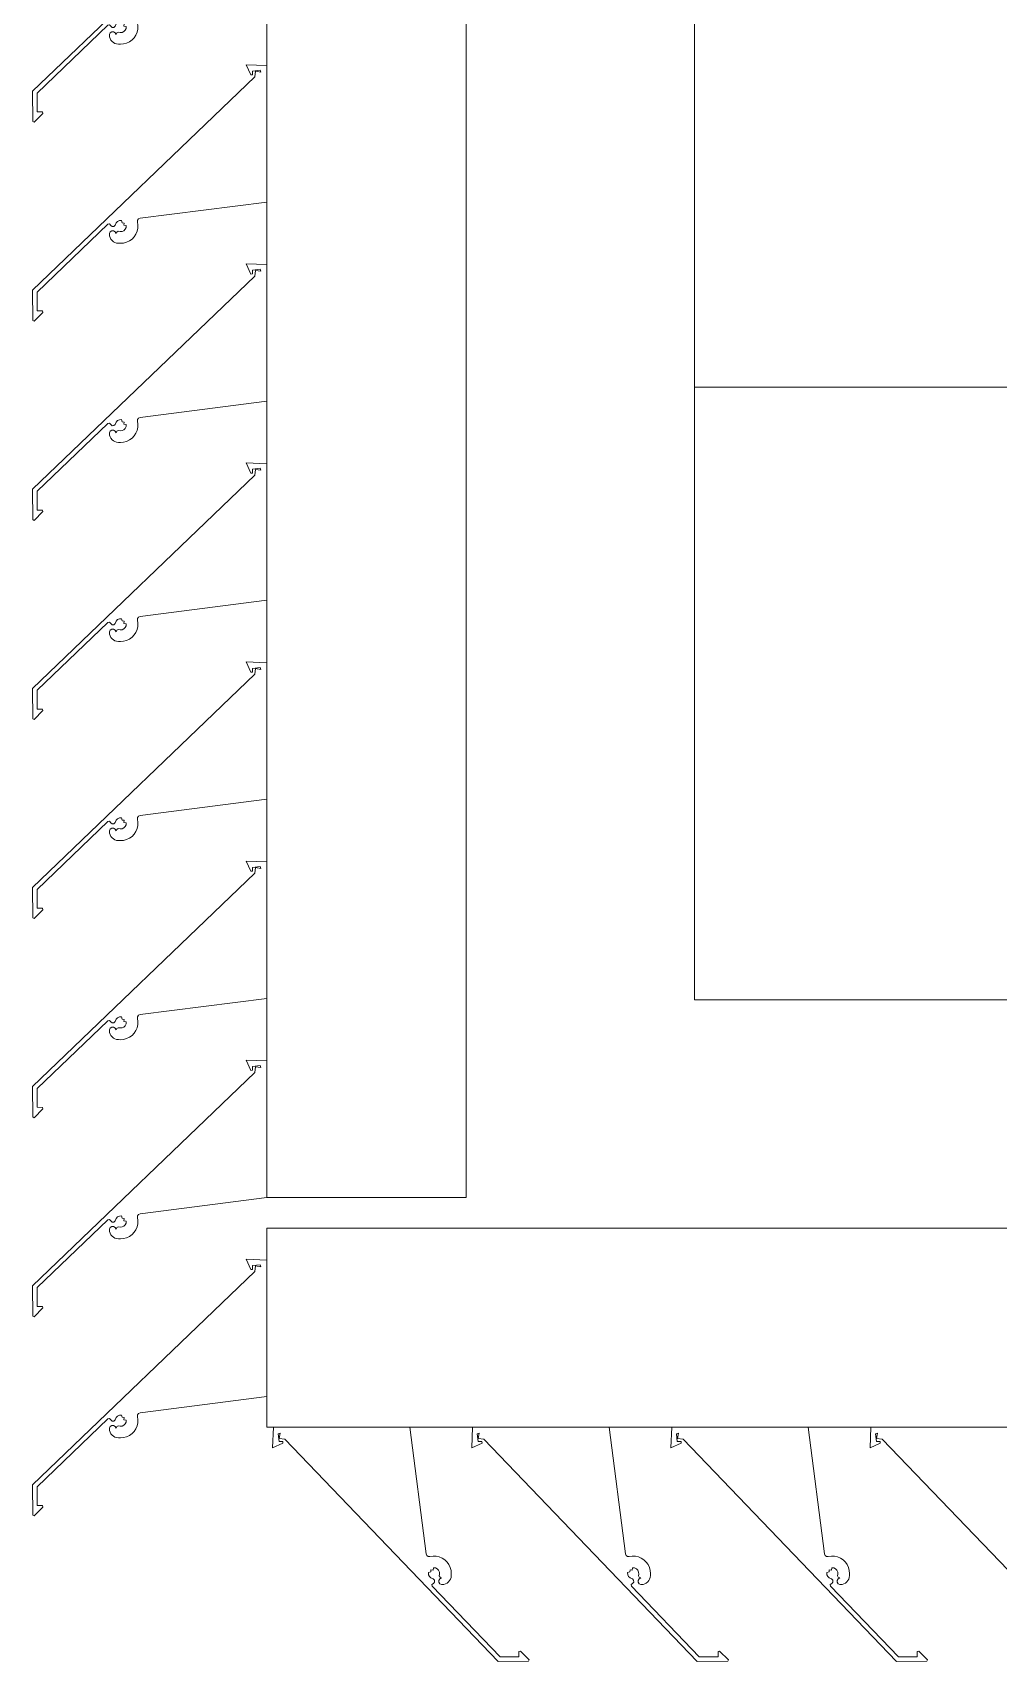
# Model space of a CAD drawing. Header units: millimetres. Extents: x -220592 to 404889, y -217665 to 38245.
# Drawn here: x 7775.52 to 7778.67, y -48120.48 to -48115.16 of the extents above; entities that cross this region are included whole.
import ezdxf

# ---------------------------------------------------------------- set-up
doc = ezdxf.new("R2010")
doc.units = ezdxf.units.MM
doc.linetypes.add('XKITLINE00', pattern=[0])
doc.layers.add('Part', color=7, linetype='Continuous', lineweight=0)

# ---------------------------------------------------------------- blocks, each defined once
blk = doc.blocks.new('*A15193')
at = {"layer": 'Part', "color": 7, "linetype": 'XKITLINE00', "lineweight": 0}
for p, q in [((38.655974, 90.504296), (38.65336, 90.436801)), ((38.671104, 90.482571), (38.677677, 90.484607)), ((38.674244, 90.457588), (38.671104, 90.482571)), ((38.686435, 90.457459), (38.674244, 90.457588)), ((38.677677, 90.484607), (38.674773, 90.467591)), ((38.674773, 90.467591), (38.693316, 90.464694)), ((38.686847, 90.452336), (38.686435, 90.457459)), ((38.693316, 90.464694), (39.389562, 89.739572)), ((39.154682, 90.090488), (39.101678, 90.504296)), ((38.65336, 90.436801), (38.686847, 90.452336)), ((39.156872, 90.085413), (39.154682, 90.090488)), ((39.161424, 90.082276), (39.156872, 90.085413)), ((39.17708, 90.083523), (39.166946, 90.082037)), ((39.187316, 90.083148), (39.17708, 90.083523)), ((39.197315, 90.080925), (39.187316, 90.083148)), ((39.166946, 90.082037), (39.161424, 90.082276)), ((39.16198, 90.029507), (39.16937, 90.031829)), ((39.162402, 90.022835), (39.16198, 90.029507)), ((39.16937, 90.031829), (39.170314, 90.038994)), ((39.170314, 90.038994), (39.177374, 90.037825)), ((39.177374, 90.037825), (39.17848, 90.04553)), ((39.17848, 90.04553), (39.184964, 90.044961)), ((39.184964, 90.044961), (39.190838, 90.042159)), ((39.190838, 90.042159), (39.19536, 90.037477)), ((39.19536, 90.037477), (39.197958, 90.031509)), ((39.206745, 90.076927), (39.197315, 90.080925)), ((39.197958, 90.031509), (39.198302, 90.025009)), ((39.215295, 90.071287), (39.206745, 90.076927)), ((39.222682, 90.064191), (39.215295, 90.071287)), ((39.22866, 90.055875), (39.222682, 90.064191)), ((39.233033, 90.046612), (39.22866, 90.055875)), ((39.235656, 90.036711), (39.233033, 90.046612)), ((39.236441, 90.026498), (39.235656, 90.036711)), ((39.165192, 90.016759), (39.162402, 90.022835)), ((39.169978, 90.012092), (39.165192, 90.016759)), ((39.177552, 90.008978), (39.169978, 90.012092)), ((39.173434, 89.990782), (39.178061, 89.994437)), ((39.174526, 89.985623), (39.173434, 89.990782)), ((39.395929, 89.754607), (39.174526, 89.985623)), ((39.181709, 90.004795), (39.177552, 90.008978)), ((39.178061, 89.994437), (39.181915, 89.998901)), ((39.181915, 89.998901), (39.181709, 90.004795)), ((39.199313, 90.009308), (39.196095, 90.004152)), ((39.196095, 90.004152), (39.196107, 89.998074)), ((39.196107, 89.998074), (39.199344, 89.99293)), ((39.198302, 90.025009), (39.197397, 90.019091)), ((39.197397, 90.019091), (39.199804, 90.01428)), ((39.204785, 90.01225), (39.199313, 90.009308)), ((39.199344, 89.99293), (39.204818, 89.99029)), ((39.199804, 90.01428), (39.204785, 90.01225)), ((39.204818, 89.99029), (39.212588, 89.990786)), ((39.212588, 89.990786), (39.218084, 89.992521)), ((39.218084, 89.992521), (39.223147, 89.995275)), ((39.223147, 89.995275), (39.22759, 89.998947)), ((39.22759, 89.998947), (39.231248, 90.0034)), ((39.231248, 90.0034), (39.233988, 90.00847)), ((39.233988, 90.00847), (39.235707, 90.013971)), ((39.235707, 90.013971), (39.236343, 90.019699)), ((39.236343, 90.019699), (39.236441, 90.026498)), ((39.457372, 89.77237), (39.457275, 89.75495)), ((39.462293, 89.773455), (39.457372, 89.77237)), ((39.491181, 89.744806), (39.462293, 89.773455)), ((39.389562, 89.739572), (39.488713, 89.740125)), ((39.457275, 89.75495), (39.395929, 89.754607)), ((39.488713, 89.740125), (39.491181, 89.744806))]:
    blk.add_line(p, q, dxfattribs=at)
blk = doc.blocks.new('*A15194')
at = {"layer": 'Part', "color": 7, "linetype": 'XKITLINE00', "lineweight": 0}
for p, q in [((39.305974, 90.504296), (39.30336, 90.436801)), ((39.321104, 90.482571), (39.327677, 90.484607)), ((39.324244, 90.457588), (39.321104, 90.482571)), ((39.336435, 90.457459), (39.324244, 90.457588)), ((39.327677, 90.484607), (39.324773, 90.467591)), ((39.324773, 90.467591), (39.343316, 90.464694)), ((39.336847, 90.452336), (39.336435, 90.457459)), ((39.343316, 90.464694), (40.039562, 89.739572)), ((39.804682, 90.090488), (39.751678, 90.504296)), ((39.30336, 90.436801), (39.336847, 90.452336)), ((39.806872, 90.085413), (39.804682, 90.090488)), ((39.811424, 90.082276), (39.806872, 90.085413)), ((39.82708, 90.083523), (39.816946, 90.082037)), ((39.837316, 90.083148), (39.82708, 90.083523)), ((39.847315, 90.080925), (39.837316, 90.083148)), ((39.816946, 90.082037), (39.811424, 90.082276)), ((39.81198, 90.029507), (39.81937, 90.031829)), ((39.812402, 90.022835), (39.81198, 90.029507)), ((39.81937, 90.031829), (39.820314, 90.038994)), ((39.820314, 90.038994), (39.827374, 90.037825)), ((39.827374, 90.037825), (39.82848, 90.04553)), ((39.82848, 90.04553), (39.834964, 90.044961)), ((39.834964, 90.044961), (39.840838, 90.042159)), ((39.840838, 90.042159), (39.84536, 90.037477)), ((39.84536, 90.037477), (39.847958, 90.031509)), ((39.856745, 90.076927), (39.847315, 90.080925)), ((39.847958, 90.031509), (39.848302, 90.025009)), ((39.865295, 90.071287), (39.856745, 90.076927)), ((39.872682, 90.064191), (39.865295, 90.071287)), ((39.87866, 90.055875), (39.872682, 90.064191)), ((39.883033, 90.046612), (39.87866, 90.055875)), ((39.885656, 90.036711), (39.883033, 90.046612)), ((39.886441, 90.026498), (39.885656, 90.036711)), ((39.815192, 90.016759), (39.812402, 90.022835)), ((39.819978, 90.012092), (39.815192, 90.016759)), ((39.827552, 90.008978), (39.819978, 90.012092)), ((39.823434, 89.990782), (39.828061, 89.994437)), ((39.824526, 89.985623), (39.823434, 89.990782)), ((40.045929, 89.754607), (39.824526, 89.985623)), ((39.831709, 90.004795), (39.827552, 90.008978)), ((39.828061, 89.994437), (39.831915, 89.998901)), ((39.831915, 89.998901), (39.831709, 90.004795)), ((39.849313, 90.009308), (39.846095, 90.004152)), ((39.846095, 90.004152), (39.846107, 89.998074)), ((39.846107, 89.998074), (39.849344, 89.99293)), ((39.848302, 90.025009), (39.847397, 90.019091)), ((39.847397, 90.019091), (39.849804, 90.01428)), ((39.854785, 90.01225), (39.849313, 90.009308)), ((39.849344, 89.99293), (39.854818, 89.99029)), ((39.849804, 90.01428), (39.854785, 90.01225)), ((39.854818, 89.99029), (39.862588, 89.990786)), ((39.862588, 89.990786), (39.868084, 89.992521)), ((39.868084, 89.992521), (39.873147, 89.995275)), ((39.873147, 89.995275), (39.87759, 89.998947)), ((39.87759, 89.998947), (39.881248, 90.0034)), ((39.881248, 90.0034), (39.883988, 90.00847)), ((39.883988, 90.00847), (39.885707, 90.013971)), ((39.885707, 90.013971), (39.886343, 90.019699)), ((39.886343, 90.019699), (39.886441, 90.026498)), ((40.107372, 89.77237), (40.107275, 89.75495)), ((40.112293, 89.773455), (40.107372, 89.77237)), ((40.141181, 89.744806), (40.112293, 89.773455)), ((40.039562, 89.739572), (40.138713, 89.740125)), ((40.107275, 89.75495), (40.045929, 89.754607)), ((40.138713, 89.740125), (40.141181, 89.744806))]:
    blk.add_line(p, q, dxfattribs=at)
blk = doc.blocks.new('*A15195')
at = {"layer": 'Part', "color": 7, "linetype": 'XKITLINE00', "lineweight": 0}
for p, q in [((39.955974, 90.504296), (39.95336, 90.436801)), ((39.971104, 90.482571), (39.977677, 90.484607)), ((39.974244, 90.457588), (39.971104, 90.482571)), ((39.986435, 90.457459), (39.974244, 90.457588)), ((39.977677, 90.484607), (39.974773, 90.467591)), ((39.974773, 90.467591), (39.993316, 90.464694)), ((39.986847, 90.452336), (39.986435, 90.457459)), ((39.993316, 90.464694), (40.689562, 89.739572)), ((40.454682, 90.090488), (40.401678, 90.504296)), ((39.95336, 90.436801), (39.986847, 90.452336)), ((40.456872, 90.085413), (40.454682, 90.090488)), ((40.461424, 90.082276), (40.456872, 90.085413)), ((40.47708, 90.083523), (40.466946, 90.082037)), ((40.487316, 90.083148), (40.47708, 90.083523)), ((40.497315, 90.080925), (40.487316, 90.083148)), ((40.466946, 90.082037), (40.461424, 90.082276)), ((40.46198, 90.029507), (40.46937, 90.031829)), ((40.462402, 90.022835), (40.46198, 90.029507)), ((40.46937, 90.031829), (40.470314, 90.038994)), ((40.470314, 90.038994), (40.477374, 90.037825)), ((40.477374, 90.037825), (40.47848, 90.04553)), ((40.47848, 90.04553), (40.484964, 90.044961)), ((40.484964, 90.044961), (40.490838, 90.042159)), ((40.490838, 90.042159), (40.49536, 90.037477)), ((40.49536, 90.037477), (40.497958, 90.031509)), ((40.506745, 90.076927), (40.497315, 90.080925)), ((40.497958, 90.031509), (40.498302, 90.025009)), ((40.515295, 90.071287), (40.506745, 90.076927)), ((40.522682, 90.064191), (40.515295, 90.071287)), ((40.52866, 90.055875), (40.522682, 90.064191)), ((40.533033, 90.046612), (40.52866, 90.055875)), ((40.535656, 90.036711), (40.533033, 90.046612)), ((40.536441, 90.026498), (40.535656, 90.036711)), ((40.465192, 90.016759), (40.462402, 90.022835)), ((40.469978, 90.012092), (40.465192, 90.016759)), ((40.477552, 90.008978), (40.469978, 90.012092)), ((40.473434, 89.990782), (40.478061, 89.994437)), ((40.474526, 89.985623), (40.473434, 89.990782)), ((40.695929, 89.754607), (40.474526, 89.985623)), ((40.481709, 90.004795), (40.477552, 90.008978)), ((40.478061, 89.994437), (40.481915, 89.998901)), ((40.481915, 89.998901), (40.481709, 90.004795)), ((40.499313, 90.009308), (40.496095, 90.004152)), ((40.496095, 90.004152), (40.496107, 89.998074)), ((40.496107, 89.998074), (40.499344, 89.99293)), ((40.498302, 90.025009), (40.497397, 90.019091)), ((40.497397, 90.019091), (40.499804, 90.01428)), ((40.504785, 90.01225), (40.499313, 90.009308)), ((40.499344, 89.99293), (40.504818, 89.99029)), ((40.499804, 90.01428), (40.504785, 90.01225)), ((40.504818, 89.99029), (40.512588, 89.990786)), ((40.512588, 89.990786), (40.518084, 89.992521)), ((40.518084, 89.992521), (40.523147, 89.995275)), ((40.523147, 89.995275), (40.52759, 89.998947)), ((40.52759, 89.998947), (40.531248, 90.0034)), ((40.531248, 90.0034), (40.533988, 90.00847)), ((40.533988, 90.00847), (40.535707, 90.013971)), ((40.535707, 90.013971), (40.536343, 90.019699)), ((40.536343, 90.019699), (40.536441, 90.026498)), ((40.757372, 89.77237), (40.757275, 89.75495)), ((40.762293, 89.773455), (40.757372, 89.77237)), ((40.791181, 89.744806), (40.762293, 89.773455)), ((40.689562, 89.739572), (40.788713, 89.740125)), ((40.757275, 89.75495), (40.695929, 89.754607)), ((40.788713, 89.740125), (40.791181, 89.744806))]:
    blk.add_line(p, q, dxfattribs=at)
blk = doc.blocks.new('*A15196')
at = {"layer": 'Part', "color": 7, "linetype": 'XKITLINE00', "lineweight": 0}
for p, q in [((40.605974, 90.504296), (40.60336, 90.436801)), ((40.621104, 90.482571), (40.627677, 90.484607)), ((40.624244, 90.457588), (40.621104, 90.482571)), ((40.636435, 90.457459), (40.624244, 90.457588)), ((40.627677, 90.484607), (40.624773, 90.467591)), ((40.624773, 90.467591), (40.643316, 90.464694)), ((40.636847, 90.452336), (40.636435, 90.457459)), ((40.643316, 90.464694), (41.339562, 89.739572)), ((41.104682, 90.090488), (41.051678, 90.504296)), ((40.60336, 90.436801), (40.636847, 90.452336)), ((41.106872, 90.085413), (41.104682, 90.090488)), ((41.111424, 90.082276), (41.106872, 90.085413)), ((41.12708, 90.083523), (41.116946, 90.082037)), ((41.137316, 90.083148), (41.12708, 90.083523)), ((41.147315, 90.080925), (41.137316, 90.083148)), ((41.116946, 90.082037), (41.111424, 90.082276)), ((41.11198, 90.029507), (41.11937, 90.031829)), ((41.112402, 90.022835), (41.11198, 90.029507)), ((41.11937, 90.031829), (41.120314, 90.038994)), ((41.120314, 90.038994), (41.127374, 90.037825)), ((41.127374, 90.037825), (41.12848, 90.04553)), ((41.12848, 90.04553), (41.134964, 90.044961)), ((41.134964, 90.044961), (41.140838, 90.042159)), ((41.140838, 90.042159), (41.14536, 90.037477)), ((41.14536, 90.037477), (41.147958, 90.031509)), ((41.156745, 90.076927), (41.147315, 90.080925)), ((41.147958, 90.031509), (41.148302, 90.025009)), ((41.165295, 90.071287), (41.156745, 90.076927)), ((41.172682, 90.064191), (41.165295, 90.071287)), ((41.17866, 90.055875), (41.172682, 90.064191)), ((41.183033, 90.046612), (41.17866, 90.055875)), ((41.185656, 90.036711), (41.183033, 90.046612)), ((41.186441, 90.026498), (41.185656, 90.036711)), ((41.115192, 90.016759), (41.112402, 90.022835)), ((41.119978, 90.012092), (41.115192, 90.016759)), ((41.127552, 90.008978), (41.119978, 90.012092)), ((41.123434, 89.990782), (41.128061, 89.994437)), ((41.124526, 89.985623), (41.123434, 89.990782)), ((41.345929, 89.754607), (41.124526, 89.985623)), ((41.131709, 90.004795), (41.127552, 90.008978)), ((41.128061, 89.994437), (41.131915, 89.998901)), ((41.131915, 89.998901), (41.131709, 90.004795)), ((41.149313, 90.009308), (41.146095, 90.004152)), ((41.146095, 90.004152), (41.146107, 89.998074)), ((41.146107, 89.998074), (41.149344, 89.99293)), ((41.148302, 90.025009), (41.147397, 90.019091)), ((41.147397, 90.019091), (41.149804, 90.01428)), ((41.154785, 90.01225), (41.149313, 90.009308)), ((41.149344, 89.99293), (41.154818, 89.99029)), ((41.149804, 90.01428), (41.154785, 90.01225)), ((41.154818, 89.99029), (41.162588, 89.990786)), ((41.162588, 89.990786), (41.168084, 89.992521)), ((41.168084, 89.992521), (41.173147, 89.995275)), ((41.173147, 89.995275), (41.17759, 89.998947)), ((41.17759, 89.998947), (41.181248, 90.0034)), ((41.181248, 90.0034), (41.183988, 90.00847)), ((41.183988, 90.00847), (41.185707, 90.013971)), ((41.185707, 90.013971), (41.186343, 90.019699)), ((41.186343, 90.019699), (41.186441, 90.026498)), ((41.407372, 89.77237), (41.407275, 89.75495)), ((41.412293, 89.773455), (41.407372, 89.77237)), ((41.441181, 89.744806), (41.412293, 89.773455)), ((41.339562, 89.739572), (41.438713, 89.740125)), ((41.407275, 89.75495), (41.345929, 89.754607)), ((41.438713, 89.740125), (41.441181, 89.744806))]:
    blk.add_line(p, q, dxfattribs=at)
blk = doc.blocks.new('*A15210')
at = {"layer": 'Part', "color": 7, "linetype": 'XKITLINE00', "lineweight": 0}
for p, q in [((38.63487, 90.504296), (38.63487, 91.154296)), ((38.63487, 91.154296), (47.255856, 91.154296)), ((38.63487, 90.504296), (47.255856, 90.504296))]:
    blk.add_line(p, q, dxfattribs=at)
blk = doc.blocks.new('*A15211')
at = {"layer": 'Part', "color": 7, "linetype": 'XKITLINE00', "lineweight": 0}
for p, q in [((40.029976, 100.779961), (40.029974, 93.899533)), ((42.029976, 100.77996), (40.029976, 100.779961)), ((42.029976, 100.77996), (42.029974, 93.899532)), ((42.029974, 93.899532), (40.029974, 93.899533))]:
    blk.add_line(p, q, dxfattribs=at)
blk = doc.blocks.new('*A15293')
at = {"layer": 'Part', "color": 7, "linetype": 'XKITLINE00', "lineweight": 0}
for p, q in [((38.595094, 95.562584), (37.869972, 94.866338)), ((38.634696, 95.599926), (38.567201, 95.60254)), ((38.567201, 95.60254), (38.582736, 95.569053)), ((38.582736, 95.569053), (38.587859, 95.569465)), ((38.587859, 95.569465), (38.587988, 95.581656)), ((38.587988, 95.581656), (38.612971, 95.584796)), ((38.597991, 95.581127), (38.595094, 95.562584)), ((38.615007, 95.578223), (38.597991, 95.581127)), ((38.612971, 95.584796), (38.615007, 95.578223)), ((38.220888, 95.101218), (38.634696, 95.154222)), ((37.885007, 94.859971), (38.116023, 95.081374)), ((38.116023, 95.081374), (38.121182, 95.082466)), ((38.121182, 95.082466), (38.124837, 95.077839)), ((38.139378, 95.078348), (38.142492, 95.085922)), ((38.142492, 95.085922), (38.147159, 95.090708)), ((38.147159, 95.090708), (38.153235, 95.093498)), ((38.153235, 95.093498), (38.159907, 95.09392)), ((38.159907, 95.09392), (38.162229, 95.08653)), ((38.162229, 95.08653), (38.169394, 95.085586)), ((38.169394, 95.085586), (38.168225, 95.078526)), ((38.212437, 95.088954), (38.212676, 95.094476)), ((38.213923, 95.07882), (38.212437, 95.088954)), ((38.212676, 95.094476), (38.215813, 95.099028)), ((38.215813, 95.099028), (38.220888, 95.101218)), ((38.12333, 95.056556), (38.12069, 95.051082)), ((38.12069, 95.051082), (38.121186, 95.043312)), ((38.121186, 95.043312), (38.122921, 95.037816)), ((38.122921, 95.037816), (38.125675, 95.032753)), ((38.128474, 95.059793), (38.12333, 95.056556)), ((38.124837, 95.077839), (38.129301, 95.073985)), ((38.125675, 95.032753), (38.129347, 95.02831)), ((38.134552, 95.059805), (38.128474, 95.059793)), ((38.129301, 95.073985), (38.135195, 95.074191)), ((38.129347, 95.02831), (38.1338, 95.024652)), ((38.139708, 95.056587), (38.134552, 95.059805)), ((38.135195, 95.074191), (38.139378, 95.078348)), ((38.14265, 95.051115), (38.139708, 95.056587)), ((38.14468, 95.056096), (38.14265, 95.051115)), ((38.149491, 95.058503), (38.14468, 95.056096)), ((38.155409, 95.057598), (38.149491, 95.058503)), ((38.161909, 95.057942), (38.155409, 95.057598)), ((38.167877, 95.06054), (38.161909, 95.057942)), ((38.172559, 95.065062), (38.167877, 95.06054)), ((38.168225, 95.078526), (38.17593, 95.07742)), ((38.175361, 95.070936), (38.172559, 95.065062)), ((38.17593, 95.07742), (38.175361, 95.070936)), ((38.186275, 95.02724), (38.194591, 95.033218)), ((38.194591, 95.033218), (38.201687, 95.040605)), ((38.201687, 95.040605), (38.207327, 95.049155)), ((38.207327, 95.049155), (38.211325, 95.058585)), ((38.211325, 95.058585), (38.213548, 95.068584)), ((38.213548, 95.068584), (38.213923, 95.07882)), ((38.1338, 95.024652), (38.13887, 95.021912)), ((38.13887, 95.021912), (38.144371, 95.020193)), ((38.144371, 95.020193), (38.150099, 95.019557)), ((38.150099, 95.019557), (38.156898, 95.019459)), ((38.156898, 95.019459), (38.167111, 95.020244)), ((38.167111, 95.020244), (38.177012, 95.022867)), ((38.177012, 95.022867), (38.186275, 95.02724)), ((37.869972, 94.866338), (37.870525, 94.767187)), ((37.88535, 94.798625), (37.885007, 94.859971)), ((37.870525, 94.767187), (37.875206, 94.764719)), ((37.875206, 94.764719), (37.903855, 94.793607)), ((37.90277, 94.798528), (37.88535, 94.798625)), ((37.903855, 94.793607), (37.90277, 94.798528))]:
    blk.add_line(p, q, dxfattribs=at)
blk = doc.blocks.new('*A15294')
at = {"layer": 'Part', "color": 7, "linetype": 'XKITLINE00', "lineweight": 0}
for p, q in [((38.634696, 94.949926), (38.567201, 94.95254)), ((38.567201, 94.95254), (38.582736, 94.919053)), ((38.587859, 94.919465), (38.587988, 94.931656)), ((38.587988, 94.931656), (38.612971, 94.934796)), ((38.597991, 94.931127), (38.595094, 94.912584)), ((38.615007, 94.928223), (38.597991, 94.931127)), ((38.612971, 94.934796), (38.615007, 94.928223)), ((38.595094, 94.912584), (37.869972, 94.216338)), ((38.582736, 94.919053), (38.587859, 94.919465)), ((38.220888, 94.451218), (38.634696, 94.504222)), ((38.147159, 94.440708), (38.153235, 94.443498)), ((38.153235, 94.443498), (38.159907, 94.44392)), ((38.159907, 94.44392), (38.162229, 94.43653)), ((38.212437, 94.438954), (38.212676, 94.444476)), ((38.212676, 94.444476), (38.215813, 94.449028)), ((38.215813, 94.449028), (38.220888, 94.451218)), ((37.885007, 94.209971), (38.116023, 94.431374)), ((38.116023, 94.431374), (38.121182, 94.432466)), ((38.12333, 94.406556), (38.12069, 94.401082)), ((38.12069, 94.401082), (38.121186, 94.393312)), ((38.121182, 94.432466), (38.124837, 94.427839)), ((38.121186, 94.393312), (38.122921, 94.387816)), ((38.128474, 94.409793), (38.12333, 94.406556)), ((38.124837, 94.427839), (38.129301, 94.423985)), ((38.134552, 94.409805), (38.128474, 94.409793)), ((38.129301, 94.423985), (38.135195, 94.424191)), ((38.139708, 94.406587), (38.134552, 94.409805)), ((38.135195, 94.424191), (38.139378, 94.428348)), ((38.139378, 94.428348), (38.142492, 94.435922)), ((38.14265, 94.401115), (38.139708, 94.406587)), ((38.142492, 94.435922), (38.147159, 94.440708)), ((38.14468, 94.406096), (38.14265, 94.401115)), ((38.149491, 94.408503), (38.14468, 94.406096)), ((38.155409, 94.407598), (38.149491, 94.408503)), ((38.161909, 94.407942), (38.155409, 94.407598)), ((38.167877, 94.41054), (38.161909, 94.407942)), ((38.162229, 94.43653), (38.169394, 94.435586)), ((38.172559, 94.415062), (38.167877, 94.41054)), ((38.169394, 94.435586), (38.168225, 94.428526)), ((38.168225, 94.428526), (38.17593, 94.42742)), ((38.175361, 94.420936), (38.172559, 94.415062)), ((38.17593, 94.42742), (38.175361, 94.420936)), ((38.194591, 94.383218), (38.201687, 94.390605)), ((38.201687, 94.390605), (38.207327, 94.399155)), ((38.207327, 94.399155), (38.211325, 94.408585)), ((38.211325, 94.408585), (38.213548, 94.418584)), ((38.213923, 94.42882), (38.212437, 94.438954)), ((38.213548, 94.418584), (38.213923, 94.42882)), ((38.122921, 94.387816), (38.125675, 94.382753)), ((38.125675, 94.382753), (38.129347, 94.37831)), ((38.129347, 94.37831), (38.1338, 94.374652)), ((38.1338, 94.374652), (38.13887, 94.371912)), ((38.13887, 94.371912), (38.144371, 94.370193)), ((38.144371, 94.370193), (38.150099, 94.369557)), ((38.150099, 94.369557), (38.156898, 94.369459)), ((38.156898, 94.369459), (38.167111, 94.370244)), ((38.167111, 94.370244), (38.177012, 94.372867)), ((38.177012, 94.372867), (38.186275, 94.37724)), ((38.186275, 94.37724), (38.194591, 94.383218)), ((37.869972, 94.216338), (37.870525, 94.117187)), ((37.88535, 94.148625), (37.885007, 94.209971)), ((37.875206, 94.114719), (37.903855, 94.143607)), ((37.90277, 94.148528), (37.88535, 94.148625)), ((37.903855, 94.143607), (37.90277, 94.148528)), ((37.870525, 94.117187), (37.875206, 94.114719))]:
    blk.add_line(p, q, dxfattribs=at)
blk = doc.blocks.new('*A15295')
at = {"layer": 'Part', "color": 7, "linetype": 'XKITLINE00', "lineweight": 0}
for p, q in [((38.634696, 94.299926), (38.567201, 94.30254)), ((38.567201, 94.30254), (38.582736, 94.269053)), ((38.587988, 94.281656), (38.612971, 94.284796)), ((38.612971, 94.284796), (38.615007, 94.278223)), ((38.595094, 94.262584), (37.869972, 93.566338)), ((38.582736, 94.269053), (38.587859, 94.269465)), ((38.587859, 94.269465), (38.587988, 94.281656)), ((38.597991, 94.281127), (38.595094, 94.262584)), ((38.615007, 94.278223), (38.597991, 94.281127)), ((38.220888, 93.801218), (38.634696, 93.854222)), ((37.885007, 93.559971), (38.116023, 93.781374)), ((38.116023, 93.781374), (38.121182, 93.782466)), ((38.12333, 93.756556), (38.12069, 93.751082)), ((38.121182, 93.782466), (38.124837, 93.777839)), ((38.128474, 93.759793), (38.12333, 93.756556)), ((38.124837, 93.777839), (38.129301, 93.773985)), ((38.134552, 93.759805), (38.128474, 93.759793)), ((38.129301, 93.773985), (38.135195, 93.774191)), ((38.139708, 93.756587), (38.134552, 93.759805)), ((38.135195, 93.774191), (38.139378, 93.778348)), ((38.139378, 93.778348), (38.142492, 93.785922)), ((38.14265, 93.751115), (38.139708, 93.756587)), ((38.142492, 93.785922), (38.147159, 93.790708)), ((38.14468, 93.756096), (38.14265, 93.751115)), ((38.149491, 93.758503), (38.14468, 93.756096)), ((38.147159, 93.790708), (38.153235, 93.793498)), ((38.155409, 93.757598), (38.149491, 93.758503)), ((38.153235, 93.793498), (38.159907, 93.79392)), ((38.161909, 93.757942), (38.155409, 93.757598)), ((38.159907, 93.79392), (38.162229, 93.78653)), ((38.167877, 93.76054), (38.161909, 93.757942)), ((38.162229, 93.78653), (38.169394, 93.785586)), ((38.172559, 93.765062), (38.167877, 93.76054)), ((38.169394, 93.785586), (38.168225, 93.778526)), ((38.168225, 93.778526), (38.17593, 93.77742)), ((38.175361, 93.770936), (38.172559, 93.765062)), ((38.17593, 93.77742), (38.175361, 93.770936)), ((38.207327, 93.749155), (38.211325, 93.758585)), ((38.211325, 93.758585), (38.213548, 93.768584)), ((38.212437, 93.788954), (38.212676, 93.794476)), ((38.213923, 93.77882), (38.212437, 93.788954)), ((38.212676, 93.794476), (38.215813, 93.799028)), ((38.213548, 93.768584), (38.213923, 93.77882)), ((38.215813, 93.799028), (38.220888, 93.801218)), ((38.12069, 93.751082), (38.121186, 93.743312)), ((38.121186, 93.743312), (38.122921, 93.737816)), ((38.122921, 93.737816), (38.125675, 93.732753)), ((38.125675, 93.732753), (38.129347, 93.72831)), ((38.129347, 93.72831), (38.1338, 93.724652)), ((38.1338, 93.724652), (38.13887, 93.721912)), ((38.13887, 93.721912), (38.144371, 93.720193)), ((38.144371, 93.720193), (38.150099, 93.719557)), ((38.150099, 93.719557), (38.156898, 93.719459)), ((38.156898, 93.719459), (38.167111, 93.720244)), ((38.167111, 93.720244), (38.177012, 93.722867)), ((38.177012, 93.722867), (38.186275, 93.72724)), ((38.186275, 93.72724), (38.194591, 93.733218)), ((38.194591, 93.733218), (38.201687, 93.740605)), ((38.201687, 93.740605), (38.207327, 93.749155)), ((37.869972, 93.566338), (37.870525, 93.467187)), ((37.88535, 93.498625), (37.885007, 93.559971)), ((37.875206, 93.464719), (37.903855, 93.493607)), ((37.90277, 93.498528), (37.88535, 93.498625)), ((37.903855, 93.493607), (37.90277, 93.498528)), ((37.870525, 93.467187), (37.875206, 93.464719))]:
    blk.add_line(p, q, dxfattribs=at)
blk = doc.blocks.new('*A15296')
at = {"layer": 'Part', "color": 7, "linetype": 'XKITLINE00', "lineweight": 0}
for p, q in [((38.634696, 93.649926), (38.567201, 93.65254)), ((38.567201, 93.65254), (38.582736, 93.619053)), ((38.595094, 93.612584), (37.869972, 92.916338)), ((38.582736, 93.619053), (38.587859, 93.619465)), ((38.587859, 93.619465), (38.587988, 93.631656)), ((38.587988, 93.631656), (38.612971, 93.634796)), ((38.597991, 93.631127), (38.595094, 93.612584)), ((38.615007, 93.628223), (38.597991, 93.631127)), ((38.612971, 93.634796), (38.615007, 93.628223)), ((38.220888, 93.151218), (38.634696, 93.204222)), ((37.885007, 92.909971), (38.116023, 93.131374)), ((38.116023, 93.131374), (38.121182, 93.132466)), ((38.121182, 93.132466), (38.124837, 93.127839)), ((38.124837, 93.127839), (38.129301, 93.123985)), ((38.129301, 93.123985), (38.135195, 93.124191)), ((38.135195, 93.124191), (38.139378, 93.128348)), ((38.139378, 93.128348), (38.142492, 93.135922)), ((38.142492, 93.135922), (38.147159, 93.140708)), ((38.147159, 93.140708), (38.153235, 93.143498)), ((38.153235, 93.143498), (38.159907, 93.14392)), ((38.159907, 93.14392), (38.162229, 93.13653)), ((38.162229, 93.13653), (38.169394, 93.135586)), ((38.172559, 93.115062), (38.167877, 93.11054)), ((38.169394, 93.135586), (38.168225, 93.128526)), ((38.168225, 93.128526), (38.17593, 93.12742)), ((38.175361, 93.120936), (38.172559, 93.115062)), ((38.17593, 93.12742), (38.175361, 93.120936)), ((38.211325, 93.108585), (38.213548, 93.118584)), ((38.212437, 93.138954), (38.212676, 93.144476)), ((38.213923, 93.12882), (38.212437, 93.138954)), ((38.212676, 93.144476), (38.215813, 93.149028)), ((38.213548, 93.118584), (38.213923, 93.12882)), ((38.215813, 93.149028), (38.220888, 93.151218)), ((38.12333, 93.106556), (38.12069, 93.101082)), ((38.12069, 93.101082), (38.121186, 93.093312)), ((38.121186, 93.093312), (38.122921, 93.087816)), ((38.122921, 93.087816), (38.125675, 93.082753)), ((38.128474, 93.109793), (38.12333, 93.106556)), ((38.125675, 93.082753), (38.129347, 93.07831)), ((38.134552, 93.109805), (38.128474, 93.109793)), ((38.129347, 93.07831), (38.1338, 93.074652)), ((38.1338, 93.074652), (38.13887, 93.071912)), ((38.139708, 93.106587), (38.134552, 93.109805)), ((38.13887, 93.071912), (38.144371, 93.070193)), ((38.14265, 93.101115), (38.139708, 93.106587)), ((38.14468, 93.106096), (38.14265, 93.101115)), ((38.144371, 93.070193), (38.150099, 93.069557)), ((38.149491, 93.108503), (38.14468, 93.106096)), ((38.155409, 93.107598), (38.149491, 93.108503)), ((38.150099, 93.069557), (38.156898, 93.069459)), ((38.161909, 93.107942), (38.155409, 93.107598)), ((38.156898, 93.069459), (38.167111, 93.070244)), ((38.167877, 93.11054), (38.161909, 93.107942)), ((38.167111, 93.070244), (38.177012, 93.072867)), ((38.177012, 93.072867), (38.186275, 93.07724)), ((38.186275, 93.07724), (38.194591, 93.083218)), ((38.194591, 93.083218), (38.201687, 93.090605)), ((38.201687, 93.090605), (38.207327, 93.099155)), ((38.207327, 93.099155), (38.211325, 93.108585)), ((37.869972, 92.916338), (37.870525, 92.817187)), ((37.88535, 92.848625), (37.885007, 92.909971)), ((37.90277, 92.848528), (37.88535, 92.848625)), ((37.903855, 92.843607), (37.90277, 92.848528)), ((37.870525, 92.817187), (37.875206, 92.814719)), ((37.875206, 92.814719), (37.903855, 92.843607))]:
    blk.add_line(p, q, dxfattribs=at)
blk = doc.blocks.new('*A15297')
at = {"layer": 'Part', "color": 7, "linetype": 'XKITLINE00', "lineweight": 0}
for p, q in [((38.595094, 92.962584), (37.869972, 92.266338)), ((38.634696, 92.999926), (38.567201, 93.00254)), ((38.567201, 93.00254), (38.582736, 92.969053)), ((38.582736, 92.969053), (38.587859, 92.969465)), ((38.587859, 92.969465), (38.587988, 92.981656)), ((38.587988, 92.981656), (38.612971, 92.984796)), ((38.597991, 92.981127), (38.595094, 92.962584)), ((38.615007, 92.978223), (38.597991, 92.981127)), ((38.612971, 92.984796), (38.615007, 92.978223)), ((38.220888, 92.501218), (38.634696, 92.554222)), ((37.885007, 92.259971), (38.116023, 92.481374)), ((38.116023, 92.481374), (38.121182, 92.482466)), ((38.121182, 92.482466), (38.124837, 92.477839)), ((38.124837, 92.477839), (38.129301, 92.473985)), ((38.135195, 92.474191), (38.139378, 92.478348)), ((38.139378, 92.478348), (38.142492, 92.485922)), ((38.142492, 92.485922), (38.147159, 92.490708)), ((38.147159, 92.490708), (38.153235, 92.493498)), ((38.153235, 92.493498), (38.159907, 92.49392)), ((38.159907, 92.49392), (38.162229, 92.48653)), ((38.162229, 92.48653), (38.169394, 92.485586)), ((38.169394, 92.485586), (38.168225, 92.478526)), ((38.168225, 92.478526), (38.17593, 92.47742)), ((38.17593, 92.47742), (38.175361, 92.470936)), ((38.212437, 92.488954), (38.212676, 92.494476)), ((38.213923, 92.47882), (38.212437, 92.488954)), ((38.212676, 92.494476), (38.215813, 92.499028)), ((38.213548, 92.468584), (38.213923, 92.47882)), ((38.215813, 92.499028), (38.220888, 92.501218)), ((38.12333, 92.456556), (38.12069, 92.451082)), ((38.12069, 92.451082), (38.121186, 92.443312)), ((38.121186, 92.443312), (38.122921, 92.437816)), ((38.122921, 92.437816), (38.125675, 92.432753)), ((38.128474, 92.459793), (38.12333, 92.456556)), ((38.125675, 92.432753), (38.129347, 92.42831)), ((38.134552, 92.459805), (38.128474, 92.459793)), ((38.129301, 92.473985), (38.135195, 92.474191)), ((38.129347, 92.42831), (38.1338, 92.424652)), ((38.1338, 92.424652), (38.13887, 92.421912)), ((38.139708, 92.456587), (38.134552, 92.459805)), ((38.14265, 92.451115), (38.139708, 92.456587)), ((38.14468, 92.456096), (38.14265, 92.451115)), ((38.149491, 92.458503), (38.14468, 92.456096)), ((38.155409, 92.457598), (38.149491, 92.458503)), ((38.161909, 92.457942), (38.155409, 92.457598)), ((38.167877, 92.46054), (38.161909, 92.457942)), ((38.167111, 92.420244), (38.177012, 92.422867)), ((38.172559, 92.465062), (38.167877, 92.46054)), ((38.175361, 92.470936), (38.172559, 92.465062)), ((38.177012, 92.422867), (38.186275, 92.42724)), ((38.186275, 92.42724), (38.194591, 92.433218)), ((38.194591, 92.433218), (38.201687, 92.440605)), ((38.201687, 92.440605), (38.207327, 92.449155)), ((38.207327, 92.449155), (38.211325, 92.458585)), ((38.211325, 92.458585), (38.213548, 92.468584)), ((38.13887, 92.421912), (38.144371, 92.420193)), ((38.144371, 92.420193), (38.150099, 92.419557)), ((38.150099, 92.419557), (38.156898, 92.419459)), ((38.156898, 92.419459), (38.167111, 92.420244)), ((37.869972, 92.266338), (37.870525, 92.167187)), ((37.88535, 92.198625), (37.885007, 92.259971)), ((37.870525, 92.167187), (37.875206, 92.164719)), ((37.875206, 92.164719), (37.903855, 92.193607)), ((37.90277, 92.198528), (37.88535, 92.198625)), ((37.903855, 92.193607), (37.90277, 92.198528))]:
    blk.add_line(p, q, dxfattribs=at)
blk = doc.blocks.new('*A15298')
at = {"layer": 'Part', "color": 7, "linetype": 'XKITLINE00', "lineweight": 0}
for p, q in [((38.634696, 92.349926), (38.567201, 92.35254)), ((38.567201, 92.35254), (38.582736, 92.319053)), ((38.582736, 92.319053), (38.587859, 92.319465)), ((38.587859, 92.319465), (38.587988, 92.331656)), ((38.587988, 92.331656), (38.612971, 92.334796)), ((38.597991, 92.331127), (38.595094, 92.312584)), ((38.615007, 92.328223), (38.597991, 92.331127)), ((38.612971, 92.334796), (38.615007, 92.328223)), ((38.595094, 92.312584), (37.869972, 91.616338)), ((38.220888, 91.851218), (38.634696, 91.904222)), ((38.142492, 91.835922), (38.147159, 91.840708)), ((38.147159, 91.840708), (38.153235, 91.843498)), ((38.153235, 91.843498), (38.159907, 91.84392)), ((38.159907, 91.84392), (38.162229, 91.83653)), ((38.212437, 91.838954), (38.212676, 91.844476)), ((38.213923, 91.82882), (38.212437, 91.838954)), ((38.212676, 91.844476), (38.215813, 91.849028)), ((38.215813, 91.849028), (38.220888, 91.851218)), ((37.885007, 91.609971), (38.116023, 91.831374)), ((38.116023, 91.831374), (38.121182, 91.832466)), ((38.12333, 91.806556), (38.12069, 91.801082)), ((38.12069, 91.801082), (38.121186, 91.793312)), ((38.121182, 91.832466), (38.124837, 91.827839)), ((38.121186, 91.793312), (38.122921, 91.787816)), ((38.122921, 91.787816), (38.125675, 91.782753)), ((38.128474, 91.809793), (38.12333, 91.806556)), ((38.124837, 91.827839), (38.129301, 91.823985)), ((38.134552, 91.809805), (38.128474, 91.809793)), ((38.129301, 91.823985), (38.135195, 91.824191)), ((38.139708, 91.806587), (38.134552, 91.809805)), ((38.135195, 91.824191), (38.139378, 91.828348)), ((38.139378, 91.828348), (38.142492, 91.835922)), ((38.14265, 91.801115), (38.139708, 91.806587)), ((38.14468, 91.806096), (38.14265, 91.801115)), ((38.149491, 91.808503), (38.14468, 91.806096)), ((38.155409, 91.807598), (38.149491, 91.808503)), ((38.161909, 91.807942), (38.155409, 91.807598)), ((38.167877, 91.81054), (38.161909, 91.807942)), ((38.162229, 91.83653), (38.169394, 91.835586)), ((38.172559, 91.815062), (38.167877, 91.81054)), ((38.169394, 91.835586), (38.168225, 91.828526)), ((38.168225, 91.828526), (38.17593, 91.82742)), ((38.175361, 91.820936), (38.172559, 91.815062)), ((38.17593, 91.82742), (38.175361, 91.820936)), ((38.194591, 91.783218), (38.201687, 91.790605)), ((38.201687, 91.790605), (38.207327, 91.799155)), ((38.207327, 91.799155), (38.211325, 91.808585)), ((38.211325, 91.808585), (38.213548, 91.818584)), ((38.213548, 91.818584), (38.213923, 91.82882)), ((38.125675, 91.782753), (38.129347, 91.77831)), ((38.129347, 91.77831), (38.1338, 91.774652)), ((38.1338, 91.774652), (38.13887, 91.771912)), ((38.13887, 91.771912), (38.144371, 91.770193)), ((38.144371, 91.770193), (38.150099, 91.769557)), ((38.150099, 91.769557), (38.156898, 91.769459)), ((38.156898, 91.769459), (38.167111, 91.770244)), ((38.167111, 91.770244), (38.177012, 91.772867)), ((38.177012, 91.772867), (38.186275, 91.77724)), ((38.186275, 91.77724), (38.194591, 91.783218)), ((37.869972, 91.616338), (37.870525, 91.517187)), ((37.88535, 91.548625), (37.885007, 91.609971)), ((37.875206, 91.514719), (37.903855, 91.543607)), ((37.90277, 91.548528), (37.88535, 91.548625)), ((37.903855, 91.543607), (37.90277, 91.548528)), ((37.870525, 91.517187), (37.875206, 91.514719))]:
    blk.add_line(p, q, dxfattribs=at)
blk = doc.blocks.new('*A15299')
at = {"layer": 'Part', "color": 7, "linetype": 'XKITLINE00', "lineweight": 0}
for p, q in [((38.634696, 91.699926), (38.567201, 91.70254)), ((38.567201, 91.70254), (38.582736, 91.669053)), ((38.587859, 91.669465), (38.587988, 91.681656)), ((38.587988, 91.681656), (38.612971, 91.684796)), ((38.597991, 91.681127), (38.595094, 91.662584)), ((38.615007, 91.678223), (38.597991, 91.681127)), ((38.612971, 91.684796), (38.615007, 91.678223)), ((38.595094, 91.662584), (37.869972, 90.966338)), ((38.582736, 91.669053), (38.587859, 91.669465)), ((38.220888, 91.201218), (38.634894, 91.254248)), ((38.215813, 91.199028), (38.220888, 91.201218)), ((37.885007, 90.959971), (38.116023, 91.181374)), ((38.116023, 91.181374), (38.121182, 91.182466)), ((38.12333, 91.156556), (38.12069, 91.151082)), ((38.12069, 91.151082), (38.121186, 91.143312)), ((38.121182, 91.182466), (38.124837, 91.177839)), ((38.128474, 91.159793), (38.12333, 91.156556)), ((38.124837, 91.177839), (38.129301, 91.173985)), ((38.134552, 91.159805), (38.128474, 91.159793)), ((38.129301, 91.173985), (38.135195, 91.174191)), ((38.139708, 91.156587), (38.134552, 91.159805)), ((38.135195, 91.174191), (38.139378, 91.178348)), ((38.139378, 91.178348), (38.142492, 91.185922)), ((38.14265, 91.151115), (38.139708, 91.156587)), ((38.142492, 91.185922), (38.147159, 91.190708)), ((38.14468, 91.156096), (38.14265, 91.151115)), ((38.149491, 91.158503), (38.14468, 91.156096)), ((38.147159, 91.190708), (38.153235, 91.193498)), ((38.155409, 91.157598), (38.149491, 91.158503)), ((38.153235, 91.193498), (38.159907, 91.19392)), ((38.161909, 91.157942), (38.155409, 91.157598)), ((38.159907, 91.19392), (38.162229, 91.18653)), ((38.167877, 91.16054), (38.161909, 91.157942)), ((38.162229, 91.18653), (38.169394, 91.185586)), ((38.172559, 91.165062), (38.167877, 91.16054)), ((38.169394, 91.185586), (38.168225, 91.178526)), ((38.168225, 91.178526), (38.17593, 91.17742)), ((38.175361, 91.170936), (38.172559, 91.165062)), ((38.17593, 91.17742), (38.175361, 91.170936)), ((38.201687, 91.140605), (38.207327, 91.149155)), ((38.207327, 91.149155), (38.211325, 91.158585)), ((38.211325, 91.158585), (38.213548, 91.168584)), ((38.212437, 91.188954), (38.212676, 91.194476)), ((38.213923, 91.17882), (38.212437, 91.188954)), ((38.212676, 91.194476), (38.215813, 91.199028)), ((38.213548, 91.168584), (38.213923, 91.17882)), ((38.121186, 91.143312), (38.122921, 91.137816)), ((38.122921, 91.137816), (38.125675, 91.132753)), ((38.125675, 91.132753), (38.129347, 91.12831)), ((38.129347, 91.12831), (38.1338, 91.124652)), ((38.1338, 91.124652), (38.13887, 91.121912)), ((38.13887, 91.121912), (38.144371, 91.120193)), ((38.144371, 91.120193), (38.150099, 91.119557)), ((38.150099, 91.119557), (38.156898, 91.119459)), ((38.156898, 91.119459), (38.167111, 91.120244)), ((38.167111, 91.120244), (38.177012, 91.122867)), ((38.177012, 91.122867), (38.186275, 91.12724)), ((38.186275, 91.12724), (38.194591, 91.133218)), ((38.194591, 91.133218), (38.201687, 91.140605)), ((37.869972, 90.966338), (37.870525, 90.867187)), ((37.88535, 90.898625), (37.885007, 90.959971)), ((37.875206, 90.864719), (37.903855, 90.893607)), ((37.90277, 90.898528), (37.88535, 90.898625)), ((37.903855, 90.893607), (37.90277, 90.898528)), ((37.870525, 90.867187), (37.875206, 90.864719))]:
    blk.add_line(p, q, dxfattribs=at)
blk = doc.blocks.new('*A15300')
at = {"layer": 'Part', "color": 7, "linetype": 'XKITLINE00', "lineweight": 0}
for p, q in [((38.634887, 91.049918), (38.567201, 91.05254)), ((38.567201, 91.05254), (38.582736, 91.019053)), ((38.595094, 91.012584), (37.869972, 90.316338)), ((38.582736, 91.019053), (38.587859, 91.019465)), ((38.587859, 91.019465), (38.587988, 91.031656)), ((38.587988, 91.031656), (38.612971, 91.034796)), ((38.597991, 91.031127), (38.595094, 91.012584)), ((38.615007, 91.028223), (38.597991, 91.031127)), ((38.612971, 91.034796), (38.615007, 91.028223)), ((38.220888, 90.551218), (38.634894, 90.604248)), ((37.885007, 90.309971), (38.116023, 90.531374)), ((38.116023, 90.531374), (38.121182, 90.532466)), ((38.121182, 90.532466), (38.124837, 90.527839)), ((38.128474, 90.509793), (38.12333, 90.506556)), ((38.124837, 90.527839), (38.129301, 90.523985)), ((38.134552, 90.509805), (38.128474, 90.509793)), ((38.129301, 90.523985), (38.135195, 90.524191)), ((38.139708, 90.506587), (38.134552, 90.509805)), ((38.135195, 90.524191), (38.139378, 90.528348)), ((38.139378, 90.528348), (38.142492, 90.535922)), ((38.142492, 90.535922), (38.147159, 90.540708)), ((38.149491, 90.508503), (38.14468, 90.506096)), ((38.147159, 90.540708), (38.153235, 90.543498)), ((38.155409, 90.507598), (38.149491, 90.508503)), ((38.153235, 90.543498), (38.159907, 90.54392)), ((38.159907, 90.54392), (38.162229, 90.53653)), ((38.167877, 90.51054), (38.161909, 90.507942)), ((38.162229, 90.53653), (38.169394, 90.535586)), ((38.172559, 90.515062), (38.167877, 90.51054)), ((38.169394, 90.535586), (38.168225, 90.528526)), ((38.168225, 90.528526), (38.17593, 90.52742)), ((38.175361, 90.520936), (38.172559, 90.515062)), ((38.17593, 90.52742), (38.175361, 90.520936)), ((38.207327, 90.499155), (38.211325, 90.508585)), ((38.211325, 90.508585), (38.213548, 90.518584)), ((38.212437, 90.538954), (38.212676, 90.544476)), ((38.213923, 90.52882), (38.212437, 90.538954)), ((38.212676, 90.544476), (38.215813, 90.549028)), ((38.213548, 90.518584), (38.213923, 90.52882)), ((38.215813, 90.549028), (38.220888, 90.551218)), ((38.12333, 90.506556), (38.12069, 90.501082)), ((38.12069, 90.501082), (38.121186, 90.493312)), ((38.121186, 90.493312), (38.122921, 90.487816)), ((38.122921, 90.487816), (38.125675, 90.482753)), ((38.125675, 90.482753), (38.129347, 90.47831)), ((38.129347, 90.47831), (38.1338, 90.474652)), ((38.1338, 90.474652), (38.13887, 90.471912)), ((38.13887, 90.471912), (38.144371, 90.470193)), ((38.14265, 90.501115), (38.139708, 90.506587)), ((38.14468, 90.506096), (38.14265, 90.501115)), ((38.144371, 90.470193), (38.150099, 90.469557)), ((38.150099, 90.469557), (38.156898, 90.469459)), ((38.161909, 90.507942), (38.155409, 90.507598)), ((38.156898, 90.469459), (38.167111, 90.470244)), ((38.167111, 90.470244), (38.177012, 90.472867)), ((38.177012, 90.472867), (38.186275, 90.47724)), ((38.186275, 90.47724), (38.194591, 90.483218)), ((38.194591, 90.483218), (38.201687, 90.490605)), ((38.201687, 90.490605), (38.207327, 90.499155)), ((37.869972, 90.316338), (37.870525, 90.217187)), ((37.88535, 90.248625), (37.885007, 90.309971)), ((37.875206, 90.214719), (37.903855, 90.243607)), ((37.90277, 90.248528), (37.88535, 90.248625)), ((37.903855, 90.243607), (37.90277, 90.248528)), ((37.870525, 90.217187), (37.875206, 90.214719))]:
    blk.add_line(p, q, dxfattribs=at)
blk = doc.blocks.new('*A15301')
at = {"layer": 'Part', "color": 7, "linetype": 'XKITLINE00', "lineweight": 0}
for p, q in [((38.634696, 100.03483), (39.284696, 100.03483)), ((38.634696, 100.03483), (38.634696, 91.254344)), ((39.284696, 100.03483), (39.284696, 91.254344)), ((38.634696, 91.254344), (39.284696, 91.254344))]:
    blk.add_line(p, q, dxfattribs=at)
blk = doc.blocks.new('*A15348')
at = {"layer": 'Part', "color": 7, "linetype": 'XKITLINE00', "lineweight": 0}
for p, q in [((42.030015, 93.899532), (40.030015, 93.899532)), ((40.030015, 93.899532), (40.030015, 91.899532)), ((42.030015, 91.899532), (42.030015, 93.899532)), ((40.030015, 91.899532), (42.030015, 91.899532))]:
    blk.add_line(p, q, dxfattribs=at)

msp = doc.modelspace()

# ---------------------------------------------------------------- block references
at = {"color": 7, "lineweight": 0}
for name in ['*A15211', '*A15301', '*A15293', '*A15294', '*A15295', '*A15348', '*A15296', '*A15297', '*A15298', '*A15299', '*A15210', '*A15300', '*A15193', '*A15194', '*A15195', '*A15196']:
    msp.add_blockref(name, (7737.6457, -48210.2152), dxfattribs=at)

doc.saveas('drawing.dxf')
